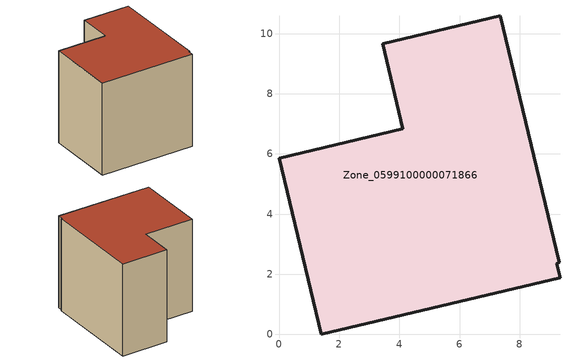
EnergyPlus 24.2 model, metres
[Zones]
Zone_0599100000071866
 floor ground (C_G): 9.34,1.89 1.4,0 0,5.86 4.11,6.83 3.44,9.66 7.35,10.6 9.31,2.4 9.22,2.36 z0
 wall outside (C_F): 9.31,2.4 7.35,10.6 3.44,9.66 4.11,6.83 0,5.86 1.4,0 9.34,1.89 9.22,2.36 9.31,2.4 z0:7.97
 roof outside (C_R): 9.22,2.36 9.31,2.4 7.35,10.6 3.44,9.66 4.11,6.83 0,5.86 1.4,0 9.34,1.89 z7.97
[BUILDING]
Pand.0599100000071866: North Axis=0; Terrain=City; Loads Convergence Tolerance Value=0.04; Temperature Convergence Tolerance Value=0.4; Solar Distribution=FullExterior; Maximum Number of Warmup Days=25; Minimum Number of Warmup Days=1
[Site:Location]
Rotterdam.The.Hague.AP_ZH_NLD Design_Conditions: Latitude=51.96; Longitude=4.45; Time Zone=1; Elevation=-4.5
[SITE:GROUNDTEMPERATURE:BUILDINGSURFACE]
18, 18, 18, 18, 18, 18, 18, 18, 18, 18, 18, 18
[MATERIAL] Thermal Absorptance=0.9; Solar Absorptance=0.7; Visible Absorptance=0.7
Name | Roughness | Thickness | Conductivity | Density | Specific Heat
G.TI.1965-1974 | MediumSmooth | 0.15 | 0.882353 | 540 | 1210
F.TI.1965-1974 | Rough | 0.3 | 0.697674 | 1920 | 840
R.TI.1965-1974 | MediumRough | 0.2 | 0.232558 | 1500 | 1000
[CONSTRUCTION]
C_G: G.TI.1965-1974
C_F: F.TI.1965-1974
C_R: R.TI.1965-1974
[ZONE]
Zone_0599100000071866: Type=1; Multiplier=1; Ceiling Height=Autocalculate; Volume=Autocalculate; Floor Area=autocalculate; Part of Total Floor Area=Yes
[ZONEINFILTRATION:DESIGNFLOWRATE]
Infil_Zone_0599100000071866: Zone or ZoneList or Space or SpaceList=Zone_0599100000071866; Schedule=AlwaysOn; Design Flow Rate Calculation Method=Flow/Area; Flow Rate per Floor Area=0.003; Constant Term Coefficient=1; Temperature Term Coefficient=0; Velocity Term Coefficient=0; Velocity Squared Term Coefficient=0
[HVACTEMPLATE:ZONE:IDEALLOADSAIRSYSTEM]
Zone_0599100000071866: Maximum Heating Supply Air Temperature=50; Minimum Cooling Supply Air Temperature=13; Maximum Heating Supply Air Humidity Ratio=0.0156; Minimum Cooling Supply Air Humidity Ratio=0.0077; Heating Limit=NoLimit; Cooling Limit=NoLimit; Dehumidification Control Type=ConstantSensibleHeatRatio; Cooling Sensible Heat Ratio=0.7; Dehumidification Setpoint=60; Humidification Control Type=None; Humidification Setpoint=30; Outdoor Air Method=None; Outdoor Air Flow Rate per Person=0.00944; Outdoor Air Flow Rate per Zone Floor Area=0; Outdoor Air Flow Rate per Zone=0; Demand Controlled Ventilation Type=None; Outdoor Air Economizer Type=NoEconomizer; Heat Recovery Type=None; Sensible Heat Recovery Effectiveness=0.7; Latent Heat Recovery Effectiveness=0.65
[ZONECONTROL:THERMOSTAT]
ThermostatControl_Zone_0599100000071866: Zone or ZoneList=Zone_0599100000071866; Control Type Schedule=DualSetpointControlType; Control 1=Thermostat_Zone_0599100000071866; Temperature Difference Between Cutout And Setpoint=0
[THERMOSTATSETPOINT:DUALSETPOINT]
Thermostat_Zone_0599100000071866: Heating Setpoint Temperature Schedule=HeatingSetpoint_Zone_0599100000071866; Cooling Setpoint Temperature Schedule=CoolingSetpoint_Zone_0599100000071866
[SCHEDULE:COMPACT]
HeatingSetpoint_Zone_0599100000071866: Through: 12/31, For: AllDays, Until: 24:00, 21
CoolingSetpoint_Zone_0599100000071866: Through: 12/31, For: AllDays, Until: 24:00, 24
DualSetpointControlType: Through: 12/31, For: AllDays, Until: 24:00, 4
AlwaysOn: Through: 12/31, For: AllDays, Until: 24:00, 1
